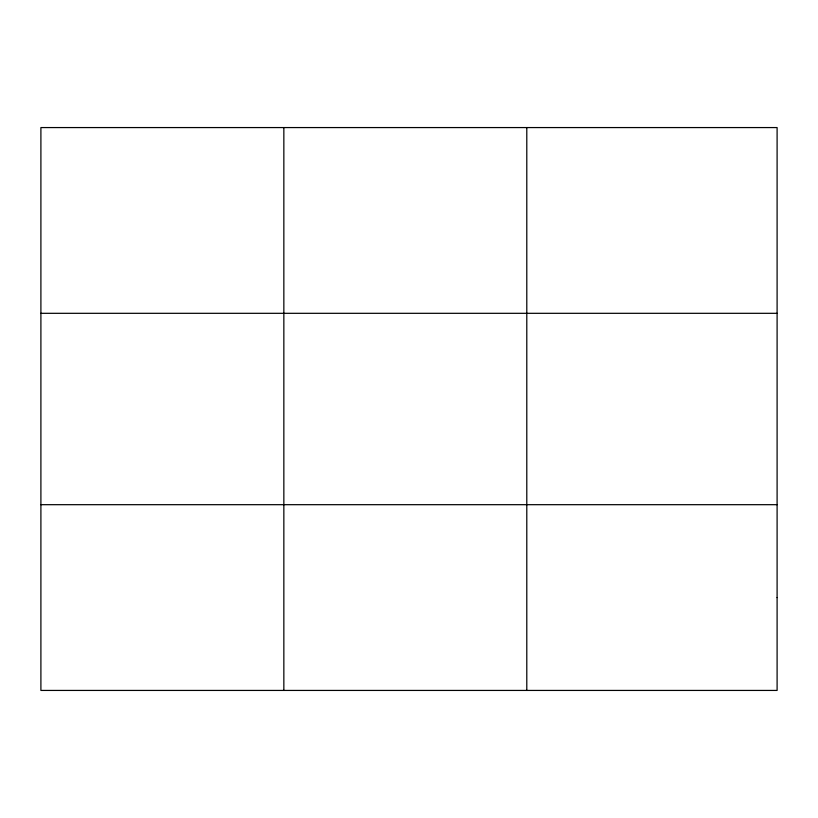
<?xml version="1.0" encoding="UTF-8"?>
<svg xmlns="http://www.w3.org/2000/svg" width="818" height="818" viewBox="0 0 818 818"><rect width="100%" height="100%" fill="white"/><g stroke="black" fill="none" stroke-linecap="round" stroke-linejoin="round"><path stroke-width="1.23" d="M283.846 690.433L283.846 127.567M526.792 690.433L526.792 127.567M40.9 313.314L777.1 313.314M40.9 504.686L777.1 504.686M777.1 597.559L777.1 690.433L40.9 690.433L40.9 127.567L777.1 127.567L777.1 597.559"/></g></svg>
